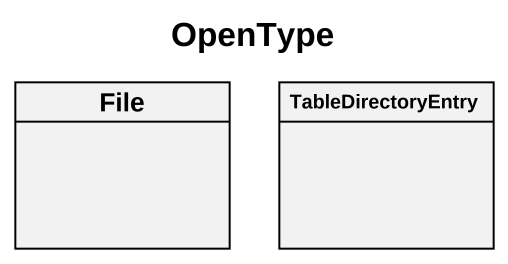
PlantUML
@startuml
title OpenType
hide circle
hide empty members
class "File" as File_
class TableDirectoryEntry
@enduml
